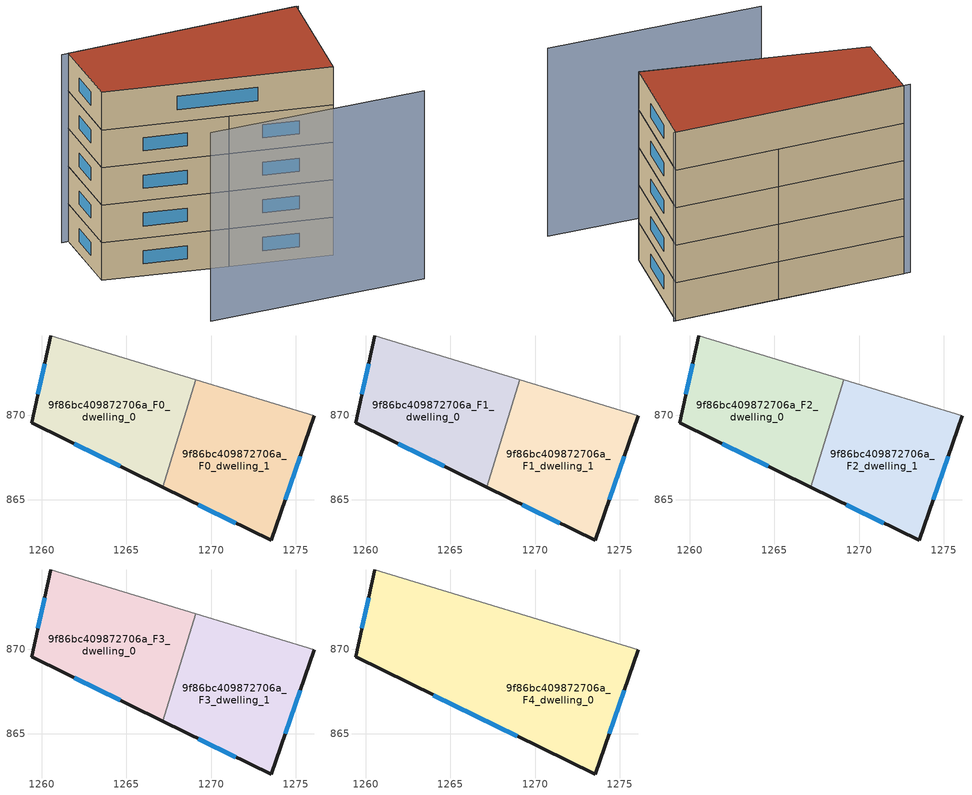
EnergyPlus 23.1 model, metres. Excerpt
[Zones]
9f86bc409872706a_F0_dwelling_0
 floor ground (EU_floor_Construction): 1269.08,872.09 1267.16,865.74 1259.41,869.55 1260.55,874.69 z0
 wall outside (EU_wall_Construction): 1260.55,874.69 1259.41,869.55 1267.16,865.74 z0:3
 wall adiabatic (EU_wall_Construction): 1269.08,872.09 1260.55,874.69 z0:3
 wall to 9f86bc409872706a_F0_dwelling_1 (EU_wall_Construction): 1267.16,865.74 1269.08,872.09 z0:3
 window (EU_Window_Construction): 1261.93,868.31 1264.64,866.98 / 1260.18,873.02 1259.78,871.22 z0.98:2.02
9f86bc409872706a_F0_dwelling_1
 floor ground (EU_floor_Construction): 1276.07,869.97 1273.54,862.61 1267.16,865.74 1269.08,872.09 z0
 wall outside (EU_wall_Construction): 1267.16,865.74 1273.54,862.61 1276.07,869.97 z0:3
 wall adiabatic (EU_wall_Construction): 1276.07,869.97 1269.08,872.09 z0:3
 window (EU_Window_Construction): 1274.36,865 1275.25,867.57 / 1269.23,864.72 1271.46,863.63 z0.98:2.02
9f86bc409872706a_F1_dwelling_0
 floor to 9f86bc409872706a_F0_dwelling_0 (EU_floor_Construction): 1269.08,872.09 1267.15,865.74 1259.41,869.55 1260.55,874.69 z3
 wall outside (EU_wall_Construction): 1260.55,874.69 1259.41,869.55 1267.16,865.74 z3:6
 wall adiabatic (EU_wall_Construction): 1269.08,872.09 1260.55,874.69 z3:6
 wall to 9f86bc409872706a_F1_dwelling_1 (EU_wall_Construction): 1267.16,865.74 1269.08,872.09 z3:6
 window (EU_Window_Construction): 1261.93,868.31 1264.64,866.98 / 1260.18,873.02 1259.78,871.22 z3.98:5.02
9f86bc409872706a_F1_dwelling_1
 floor to 9f86bc409872706a_F0_dwelling_1 (EU_floor_Construction): 1276.07,869.97 1273.54,862.61 1267.15,865.74 1269.08,872.09 z3
 wall outside (EU_wall_Construction): 1267.16,865.74 1273.54,862.61 1276.07,869.97 z3:6
 wall adiabatic (EU_wall_Construction): 1276.07,869.97 1269.08,872.09 z3:6
 window (EU_Window_Construction): 1274.36,865 1275.25,867.57 / 1269.23,864.72 1271.46,863.63 z3.98:5.02
9f86bc409872706a_F2_dwelling_0
 floor to 9f86bc409872706a_F1_dwelling_0 (EU_floor_Construction): 1269.08,872.09 1267.15,865.74 1259.41,869.55 1260.55,874.69 z6
 wall outside (EU_wall_Construction): 1260.55,874.69 1259.41,869.55 1267.16,865.74 z6:9
 wall adiabatic (EU_wall_Construction): 1269.08,872.09 1260.55,874.69 z6:9
 wall to 9f86bc409872706a_F2_dwelling_1 (EU_wall_Construction): 1267.16,865.74 1269.08,872.09 z6:9
 window (EU_Window_Construction): 1261.93,868.31 1264.64,866.98 / 1260.18,873.02 1259.78,871.22 z6.98:8.02
9f86bc409872706a_F2_dwelling_1
 floor to 9f86bc409872706a_F1_dwelling_1 (EU_floor_Construction): 1276.07,869.97 1273.54,862.61 1267.15,865.74 1269.08,872.09 z6
 wall outside (EU_wall_Construction): 1267.16,865.74 1273.54,862.61 1276.07,869.97 z6:9
 wall adiabatic (EU_wall_Construction): 1276.07,869.97 1269.08,872.09 z6:9
 window (EU_Window_Construction): 1274.36,865 1275.25,867.57 / 1269.23,864.72 1271.46,863.63 z6.98:8.02
9f86bc409872706a_F3_dwelling_0
 floor to 9f86bc409872706a_F2_dwelling_0 (EU_floor_Construction): 1269.08,872.09 1267.15,865.74 1259.41,869.55 1260.55,874.69 z9
 wall outside (EU_wall_Construction): 1260.55,874.69 1259.41,869.55 1267.16,865.74 z9:12
 wall adiabatic (EU_wall_Construction): 1269.08,872.09 1260.55,874.69 z9:12
 wall to 9f86bc409872706a_F3_dwelling_1 (EU_wall_Construction): 1267.16,865.74 1269.08,872.09 z9:12
 window (EU_Window_Construction): 1261.93,868.31 1264.64,866.98 / 1260.18,873.02 1259.78,871.22 z9.98:11.02
9f86bc409872706a_F3_dwelling_1
 floor to 9f86bc409872706a_F2_dwelling_1 (EU_floor_Construction): 1276.07,869.97 1273.54,862.61 1267.15,865.74 1269.08,872.09 z9
 wall outside (EU_wall_Construction): 1267.16,865.74 1273.54,862.61 1276.07,869.97 z9:12
 wall adiabatic (EU_wall_Construction): 1276.07,869.97 1269.08,872.09 z9:12
 window (EU_Window_Construction): 1274.36,865 1275.25,867.57 / 1269.23,864.72 1271.46,863.63 z9.98:11.02
9f86bc409872706a_F4_dwelling_0
 floor to 9f86bc409872706a_F3_dwelling_0 (EU_floor_Construction): 1269.08,872.09 1267.15,865.74 1259.41,869.55 1260.55,874.69 z12
 floor to 9f86bc409872706a_F3_dwelling_1 (EU_floor_Construction): 1276.07,869.97 1273.54,862.61 1267.15,865.74 1269.08,872.09 z12
 wall outside (EU_wall_Construction): 1260.55,874.69 1259.41,869.55 1273.54,862.61 1276.07,869.97 z12:15
 wall adiabatic (EU_wall_Construction): 1276.07,869.97 1260.55,874.69 z12:15
 window (EU_Window_Construction): 1274.36,865 1275.25,867.57 / 1264,867.29 1268.94,864.86 / 1260.18,873.02 1259.78,871.22 z12.98:14.02
 roof outside (EU_roof_Construction): 1273.54,862.61 1276.07,869.97 1260.55,874.69 1259.41,869.55 z15
shading: 1262.16,861.21 1276.63,856.62 / 1276.22,869.92 1260.08,874.83 z0:15
[Building]
EU S2 Campaign: North Axis=0; Terrain=City; Solar Distribution=FullExterior
[Site:Location]
Bologna: Latitude=44.5; Longitude=11.25; Time Zone=1; Elevation=37
[SizingPeriod:WeatherFileDays]
AnnualSizingPeriod: Begin Month=1; Begin Day of Month=1; End Month=12; End Day of Month=31; Day of Week for Start Day=Monday; Use Weather File Daylight Saving Period=No; Use Weather File Rain and Snow Indicators=No
[MATERIAL]
EU_InternalMass_Material: Roughness=MediumRough; Thickness=0.1; Conductivity=1; Density=1800; Specific Heat=900; Thermal Absorptance=0.9; Solar Absorptance=0.7; Visible Absorptance=0.7
[MATERIAL:NOMASS] Roughness=MediumRough; Thermal Absorptance=0.9; Solar Absorptance=0.7; Visible Absorptance=0.7
Name | Thermal Resistance
EU_wall_NoMass | 0.905828
EU_roof_NoMass | 0.37593
EU_floor_NoMass | 0.67114
[WINDOWMATERIAL:SIMPLEGLAZINGSYSTEM]
EU_Window_SimpleGlazing: UFactor=4.52486; Solar Heat Gain Coefficient=0.85; Visible Transmittance=0.85
[CONSTRUCTION]
EU_wall_Construction: EU_wall_NoMass
EU_roof_Construction: EU_roof_NoMass
EU_floor_Construction: EU_floor_NoMass
EU_Window_Construction: EU_Window_SimpleGlazing
EU_InternalMass_Construction: EU_InternalMass_Material
[ZONE] Type=1; Multiplier=1; Ceiling Height=autocalculate; Floor Area=autocalculate; Part of Total Floor Area=Yes
Name | Volume
9f86bc409872706a_F0_dwelling_0; 9f86bc409872706a_F1_dwelling_0; 9f86bc409872706a_F2_dwelling_0; 9f86bc409872706a_F3_dwelling_0 | 155.021
9f86bc409872706a_F4_dwelling_0 | 310.052
9f86bc409872706a_F0_dwelling_1; 9f86bc409872706a_F1_dwelling_1; 9f86bc409872706a_F2_dwelling_1; 9f86bc409872706a_F3_dwelling_1 | 155.031
[INTERNALMASS] Construction=EU_InternalMass_Construction
Name | Zone or ZoneList | Surface Area
9f86bc409872706a_F0_dwelling_0_EU_InternalMass | 9f86bc409872706a_F0_dwelling_0 | 51.6739
9f86bc409872706a_F0_dwelling_1_EU_InternalMass | 9f86bc409872706a_F0_dwelling_1 | 51.677
9f86bc409872706a_F1_dwelling_0_EU_InternalMass | 9f86bc409872706a_F1_dwelling_0 | 51.6739
9f86bc409872706a_F1_dwelling_1_EU_InternalMass | 9f86bc409872706a_F1_dwelling_1 | 51.677
9f86bc409872706a_F2_dwelling_0_EU_InternalMass | 9f86bc409872706a_F2_dwelling_0 | 51.6739
9f86bc409872706a_F2_dwelling_1_EU_InternalMass | 9f86bc409872706a_F2_dwelling_1 | 51.677
9f86bc409872706a_F3_dwelling_0_EU_InternalMass | 9f86bc409872706a_F3_dwelling_0 | 51.6739
9f86bc409872706a_F3_dwelling_1_EU_InternalMass | 9f86bc409872706a_F3_dwelling_1 | 51.677
9f86bc409872706a_F4_dwelling_0_EU_InternalMass | 9f86bc409872706a_F4_dwelling_0 | 103.354
[OTHEREQUIPMENT] Fuel Type=Electricity; Design Level Calculation Method=Watts/Area; Power per Zone Floor Area=1; Fraction Latent=0; Fraction Radiant=0; Fraction Lost=0; Carbon Dioxide Generation Rate=0; EndUse Subcategory=EU_Step8_InternalGains
Name | Zone or ZoneList or Space or SpaceList | Schedule
EU_Step8_InternalGain_9f86bc409872706a_F0_dwelling_0_f000 | 9f86bc409872706a_F0_dwelling_0 | EU_Step8_GainSchedule_9f86bc409872706a_F0_dwelling_0_f000
EU_Step8_InternalGain_9f86bc409872706a_F0_dwelling_1_f000 | 9f86bc409872706a_F0_dwelling_1 | EU_Step8_GainSchedule_9f86bc409872706a_F0_dwelling_1_f000
EU_Step8_InternalGain_9f86bc409872706a_F1_dwelling_0_f000 | 9f86bc409872706a_F1_dwelling_0 | EU_Step8_GainSchedule_9f86bc409872706a_F1_dwelling_0_f000
EU_Step8_InternalGain_9f86bc409872706a_F1_dwelling_1_f000 | 9f86bc409872706a_F1_dwelling_1 | EU_Step8_GainSchedule_9f86bc409872706a_F1_dwelling_1_f000
EU_Step8_InternalGain_9f86bc409872706a_F2_dwelling_0_f000 | 9f86bc409872706a_F2_dwelling_0 | EU_Step8_GainSchedule_9f86bc409872706a_F2_dwelling_0_f000
EU_Step8_InternalGain_9f86bc409872706a_F2_dwelling_1_f000 | 9f86bc409872706a_F2_dwelling_1 | EU_Step8_GainSchedule_9f86bc409872706a_F2_dwelling_1_f000
EU_Step8_InternalGain_9f86bc409872706a_F3_dwelling_0_f000 | 9f86bc409872706a_F3_dwelling_0 | EU_Step8_GainSchedule_9f86bc409872706a_F3_dwelling_0_f000
EU_Step8_InternalGain_9f86bc409872706a_F3_dwelling_1_f000 | 9f86bc409872706a_F3_dwelling_1 | EU_Step8_GainSchedule_9f86bc409872706a_F3_dwelling_1_f000
EU_Step8_InternalGain_9f86bc409872706a_F4_dwelling_0_f000 | 9f86bc409872706a_F4_dwelling_0 | EU_Step8_GainSchedule_9f86bc409872706a_F4_dwelling_0_f000
[ZONEVENTILATION:DESIGNFLOWRATE] Schedule=EU_AlwaysOn; Design Flow Rate Calculation Method=AirChanges/Hour; Air Changes per Hour=0.73129; Ventilation Type=Natural; Fan Pressure Rise=0; Fan Total Efficiency=1; Constant Term Coefficient=1; Temperature Term Coefficient=0; Velocity Term Coefficient=0; Velocity Squared Term Coefficient=0; Minimum Indoor Temperature=-100; Maximum Indoor Temperature=100; Delta Temperature=-100; Minimum Outdoor Temperature=-100; Maximum Outdoor Temperature=100; Maximum Wind Speed=40
Name | Zone or ZoneList or Space or SpaceList
EU_ConstantAir_9f86bc409872706a_F0_dwelling_0 | 9f86bc409872706a_F0_dwelling_0
EU_ConstantAir_9f86bc409872706a_F0_dwelling_1 | 9f86bc409872706a_F0_dwelling_1
EU_ConstantAir_9f86bc409872706a_F1_dwelling_0 | 9f86bc409872706a_F1_dwelling_0
EU_ConstantAir_9f86bc409872706a_F1_dwelling_1 | 9f86bc409872706a_F1_dwelling_1
EU_ConstantAir_9f86bc409872706a_F2_dwelling_0 | 9f86bc409872706a_F2_dwelling_0
EU_ConstantAir_9f86bc409872706a_F2_dwelling_1 | 9f86bc409872706a_F2_dwelling_1
EU_ConstantAir_9f86bc409872706a_F3_dwelling_0 | 9f86bc409872706a_F3_dwelling_0
EU_ConstantAir_9f86bc409872706a_F3_dwelling_1 | 9f86bc409872706a_F3_dwelling_1
EU_ConstantAir_9f86bc409872706a_F4_dwelling_0 | 9f86bc409872706a_F4_dwelling_0
[HVACTEMPLATE:THERMOSTAT] Constant Heating Setpoint=20; Constant Cooling Setpoint=50
EU_HeatOnly_9f86bc409872706a_F0_dwelling_0; EU_HeatOnly_9f86bc409872706a_F0_dwelling_1; EU_HeatOnly_9f86bc409872706a_F1_dwelling_0; EU_HeatOnly_9f86bc409872706a_F1_dwelling_1; EU_HeatOnly_9f86bc409872706a_F2_dwelling_0; EU_HeatOnly_9f86bc409872706a_F2_dwelling_1; EU_HeatOnly_9f86bc409872706a_F3_dwelling_0; EU_HeatOnly_9f86bc409872706a_F3_dwelling_1; EU_HeatOnly_9f86bc409872706a_F4_dwelling_0
[HVACTEMPLATE:ZONE:IDEALLOADSAIRSYSTEM] System Availability Schedule=EU_AlwaysOn; Maximum Heating Supply Air Temperature=50; Minimum Cooling Supply Air Temperature=13; Maximum Heating Supply Air Humidity Ratio=0.0156; Minimum Cooling Supply Air Humidity Ratio=0.0077; Heating Limit=NoLimit; Cooling Limit=NoLimit; Heating Availability Schedule=EU_AlwaysOn; Cooling Availability Schedule=EU_CoolingOff; Dehumidification Control Type=ConstantSensibleHeatRatio; Cooling Sensible Heat Ratio=0.7; Dehumidification Setpoint=60; Humidification Control Type=None; Humidification Setpoint=30; Outdoor Air Method=None; Outdoor Air Flow Rate per Person=0.00944; Outdoor Air Flow Rate per Zone Floor Area=0; Outdoor Air Flow Rate per Zone=0; Demand Controlled Ventilation Type=None; Outdoor Air Economizer Type=NoEconomizer; Heat Recovery Type=None; Sensible Heat Recovery Effectiveness=0.7; Latent Heat Recovery Effectiveness=0.65
Name | Template Thermostat
9f86bc409872706a_F0_dwelling_0 | EU_HeatOnly_9f86bc409872706a_F0_dwelling_0
9f86bc409872706a_F0_dwelling_1 | EU_HeatOnly_9f86bc409872706a_F0_dwelling_1
9f86bc409872706a_F1_dwelling_0 | EU_HeatOnly_9f86bc409872706a_F1_dwelling_0
9f86bc409872706a_F1_dwelling_1 | EU_HeatOnly_9f86bc409872706a_F1_dwelling_1
9f86bc409872706a_F2_dwelling_0 | EU_HeatOnly_9f86bc409872706a_F2_dwelling_0
9f86bc409872706a_F2_dwelling_1 | EU_HeatOnly_9f86bc409872706a_F2_dwelling_1
9f86bc409872706a_F3_dwelling_0 | EU_HeatOnly_9f86bc409872706a_F3_dwelling_0
9f86bc409872706a_F3_dwelling_1 | EU_HeatOnly_9f86bc409872706a_F3_dwelling_1
9f86bc409872706a_F4_dwelling_0 | EU_HeatOnly_9f86bc409872706a_F4_dwelling_0
[SIZING:ZONE] Zone Cooling Design Supply Air Temperature Input Method=SupplyAirTemperature; Zone Cooling Design Supply Air Temperature=13; Zone Heating Design Supply Air Temperature Input Method=SupplyAirTemperature; Zone Heating Design Supply Air Temperature=50; Zone Cooling Design Supply Air Humidity Ratio=0.008; Zone Heating Design Supply Air Humidity Ratio=0.008; Cooling Design Air Flow Method=DesignDay; Cooling Design Air Flow Rate=0; Cooling Minimum Air Flow per Zone Floor Area=0.000762; Cooling Minimum Air Flow=0; Cooling Minimum Air Flow Fraction=0.2; Heating Design Air Flow Method=DesignDay; Heating Design Air Flow Rate=0; Heating Maximum Air Flow per Zone Floor Area=0.002032; Heating Maximum Air Flow=0.141576; Heating Maximum Air Flow Fraction=0.3; Account for Dedicated Outdoor Air System=No; Dedicated Outdoor Air System Control Strategy=NeutralSupplyAir; Dedicated Outdoor Air Low Setpoint Temperature for Design=autosize; Dedicated Outdoor Air High Setpoint Temperature for Design=autosize; Zone Load Sizing Method=Sensible Load Only No Latent Load; Zone Latent Cooling Design Supply Air Humidity Ratio Input Method=HumidityRatioDifference; Zone Cooling Design Supply Air Humidity Ratio Difference=0.005; Zone Latent Heating Design Supply Air Humidity Ratio Input Method=HumidityRatioDifference; Zone Humidification Design Supply Air Humidity Ratio Difference=0.005
9f86bc409872706a_F0_dwelling_0; 9f86bc409872706a_F0_dwelling_1; 9f86bc409872706a_F1_dwelling_0; 9f86bc409872706a_F1_dwelling_1; 9f86bc409872706a_F2_dwelling_0; 9f86bc409872706a_F2_dwelling_1; 9f86bc409872706a_F3_dwelling_0; 9f86bc409872706a_F3_dwelling_1; 9f86bc409872706a_F4_dwelling_0
[SCHEDULE:CONSTANT]
Name | Hourly Value
EU_AlwaysOn | 1
EU_CoolingOff | 0
[SCHEDULE:FILE] Column Number=1; Rows to Skip at Top=0; Number of Hours of Data=8760; Column Separator=Comma; Interpolate to Timestep=No; Minutes per Item=60; Adjust Schedule for Daylight Savings=Yes
Name | File
EU_Step8_GainSchedule_9f86bc409872706a_F0_dwelling_0_f000 | ../../schedules/9f86bc409872706a/9f86bc409872706a_F0_dwelling_0_f000_gain.csv
EU_Step8_GainSchedule_9f86bc409872706a_F0_dwelling_1_f000 | ../../schedules/9f86bc409872706a/9f86bc409872706a_F0_dwelling_1_f000_gain.csv
EU_Step8_GainSchedule_9f86bc409872706a_F1_dwelling_0_f000 | ../../schedules/9f86bc409872706a/9f86bc409872706a_F1_dwelling_0_f000_gain.csv
EU_Step8_GainSchedule_9f86bc409872706a_F1_dwelling_1_f000 | ../../schedules/9f86bc409872706a/9f86bc409872706a_F1_dwelling_1_f000_gain.csv
EU_Step8_GainSchedule_9f86bc409872706a_F2_dwelling_0_f000 | ../../schedules/9f86bc409872706a/9f86bc409872706a_F2_dwelling_0_f000_gain.csv
EU_Step8_GainSchedule_9f86bc409872706a_F2_dwelling_1_f000 | ../../schedules/9f86bc409872706a/9f86bc409872706a_F2_dwelling_1_f000_gain.csv
EU_Step8_GainSchedule_9f86bc409872706a_F3_dwelling_0_f000 | ../../schedules/9f86bc409872706a/9f86bc409872706a_F3_dwelling_0_f000_gain.csv
EU_Step8_GainSchedule_9f86bc409872706a_F3_dwelling_1_f000 | ../../schedules/9f86bc409872706a/9f86bc409872706a_F3_dwelling_1_f000_gain.csv
EU_Step8_GainSchedule_9f86bc409872706a_F4_dwelling_0_f000 | ../../schedules/9f86bc409872706a/9f86bc409872706a_F4_dwelling_0_f000_gain.csv
